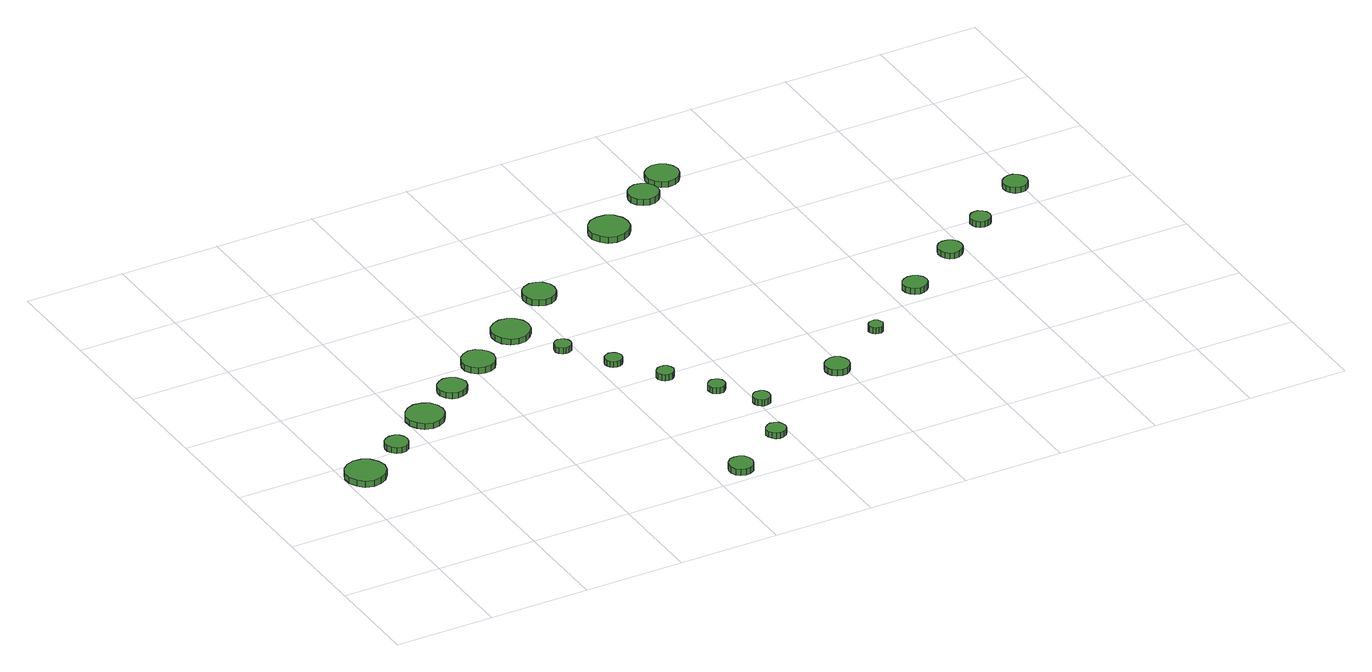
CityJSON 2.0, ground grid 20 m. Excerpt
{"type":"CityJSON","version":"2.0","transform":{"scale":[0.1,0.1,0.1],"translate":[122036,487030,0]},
"CityObjects":{
"tree1":{"type":"SolitaryVegetationObject","attributes":{"function":"something"},"geometry":[{"type":"MultiSurface","lod":"1","boundaries":[[[0,1,2,3,4,5,6,7,8,9,10,11,12,13,14]],[[15,16,17,18,19,20,21,22,23,24,25,26,27,28,29]],[[0,29,28,1]],[[1,28,27,2]],[[2,27,26,3]],[[3,26,25,4]],[[4,25,24,5]],[[5,24,23,6]],[[6,23,22,7]],[[7,22,21,8]],[[8,21,20,9]],[[9,20,19,10]],[[10,19,18,11]],[[11,18,17,12]],[[12,17,16,13]],[[13,16,15,14]],[[14,15,29,0]]]}]},
"tree2":{"type":"SolitaryVegetationObject","attributes":{"function":"something"},"geometry":[{"type":"MultiSurface","lod":"1","boundaries":[[[30,31,32,33,34,35,36,37,38,39,40,41,42,43,44]],[[45,46,47,48,49,50,51,52,53,54,55,56,57,58,59]],[[30,59,58,31]],[[31,58,57,32]],[[32,57,56,33]],[[33,56,55,34]],[[34,55,54,35]],[[35,54,53,36]],[[36,53,52,37]],[[37,52,51,38]],[[38,51,50,39]],[[39,50,49,40]],[[40,49,48,41]],[[41,48,47,42]],[[42,47,46,43]],[[43,46,45,44]],[[44,45,59,30]]]}]},
"tree3":{"type":"SolitaryVegetationObject","attributes":{"function":"something"},"geometry":[{"type":"MultiSurface","lod":"1","boundaries":[[[60,61,62,63,64,65,66,67,68,69,70,71,72,73,74]],[[75,76,77,78,79,80,81,82,83,84,85,86,87,88,89]],[[60,89,88,61]],[[61,88,87,62]],[[62,87,86,63]],[[63,86,85,64]],[[64,85,84,65]],[[65,84,83,66]],[[66,83,82,67]],[[67,82,81,68]],[[68,81,80,69]],[[69,80,79,70]],[[70,79,78,71]],[[71,78,77,72]],[[72,77,76,73]],[[73,76,75,74]],[[74,75,89,60]]]}]},
"tree4":{"type":"SolitaryVegetationObject","attributes":{"function":"something"},"geometry":[{"type":"MultiSurface","lod":"1","boundaries":[[[90,91,92,93,94,95,96,97,98,99,100,101,102,103,104]],[[105,106,107,108,109,110,111,112,113,114,115,116,117,118,119]],[[90,119,118,91]],[[91,118,117,92]],[[92,117,116,93]],[[93,116,115,94]],[[94,115,114,95]],[[95,114,113,96]],[[96,113,112,97]],[[97,112,111,98]],[[98,111,110,99]],[[99,110,109,100]],[[100,109,108,101]],[[101,108,107,102]],[[102,107,106,103]],[[103,106,105,104]],[[104,105,119,90]]]}]},
"tree5":{"type":"SolitaryVegetationObject","attributes":{"function":"something"},"geometry":[{"type":"MultiSurface","lod":"1","boundaries":[[[120,121,122,123,124,125,126,127,128,129,130,131,132,133,134]],[[135,136,137,138,139,140,141,142,143,144,145,146,147,148,149]],[[120,149,148,121]],[[121,148,147,122]],[[122,147,146,123]],[[123,146,145,124]],[[124,145,144,125]],[[125,144,143,126]],[[126,143,142,127]],[[127,142,141,128]],[[128,141,140,129]],[[129,140,139,130]],[[130,139,138,131]],[[131,138,137,132]],[[132,137,136,133]],[[133,136,135,134]],[[134,135,149,120]]]}]},
"tree6":{"type":"SolitaryVegetationObject","attributes":{"function":"something"},"geometry":[{"type":"MultiSurface","lod":"1","boundaries":[[[150,151,152,153,154,155,156,157,158,159,160,161,162,163,164]],[[165,166,167,168,169,170,171,172,173,174,175,176,177,178,179]],[[150,179,178,151]],[[151,178,177,152]],[[152,177,176,153]],[[153,176,175,154]],[[154,175,174,155]],[[155,174,173,156]],[[156,173,172,157]],[[157,172,171,158]],[[158,171,170,159]],[[159,170,169,160]],[[160,169,168,161]],[[161,168,167,162]],[[162,167,166,163]],[[163,166,165,164]],[[164,165,179,150]]]}]},
"tree7":{"type":"SolitaryVegetationObject","attributes":{"function":"something"},"geometry":[{"type":"MultiSurface","lod":"1","boundaries":[[[180,181,182,183,184,185,186,187,188,189,190,191,192,193,194]],[[195,196,197,198,199,200,201,202,203,204,205,206,207,208,209]],[[180,209,208,181]],[[181,208,207,182]],[[182,207,206,183]],[[183,206,205,184]],[[184,205,204,185]],[[185,204,203,186]],[[186,203,202,187]],[[187,202,201,188]],[[188,201,200,189]],[[189,200,199,190]],[[190,199,198,191]],[[191,198,197,192]],[[192,197,196,193]],[[193,196,195,194]],[[194,195,209,180]]]}]},
"tree8":{"type":"SolitaryVegetationObject","attributes":{"function":"something"},"geometry":[{"type":"MultiSurface","lod":"1","boundaries":[[[210,211,212,213,214,215,216,217,218,219,220,221,222,223,224]],[[225,226,227,228,229,230,231,232,233,234,235,236,237,238,239]],[[210,239,238,211]],[[211,238,237,212]],[[212,237,236,213]],[[213,236,235,214]],[[214,235,234,215]],[[215,234,233,216]],[[216,233,232,217]],[[217,232,231,218]],[[218,231,230,219]],[[219,230,229,220]],[[220,229,228,221]],[[221,228,227,222]],[[222,227,226,223]],[[223,226,225,224]],[[224,225,239,210]]]}]},
"tree9":{"type":"SolitaryVegetationObject","attributes":{"function":"something"},"geometry":[{"type":"MultiSurface","lod":"1","boundaries":[[[240,241,242,243,244,245,246,247,248,249,250,251,252,253,254]],[[255,256,257,258,259,260,261,262,263,264,265,266,267,268,269]],[[240,269,268,241]],[[241,268,267,242]],[[242,267,266,243]],[[243,266,265,244]],[[244,265,264,245]],[[245,264,263,246]],[[246,263,262,247]],[[247,262,261,248]],[[248,261,260,249]],[[249,260,259,250]],[[250,259,258,251]],[[251,258,257,252]],[[252,257,256,253]],[[253,256,255,254]],[[254,255,269,240]]]}]},
"tree10":{"type":"SolitaryVegetationObject","attributes":{"function":"something"},"geometry":[{"type":"MultiSurface","lod":"1","boundaries":[[[270,271,272,273,274,275,276,277,278,279,280,281,282,283,284]],[[285,286,287,288,289,290,291,292,293,294,295,296,297,298,299]],[[270,299,298,271]],[[271,298,297,272]],[[272,297,296,273]],[[273,296,295,274]],[[274,295,294,275]],[[275,294,293,276]],[[276,293,292,277]],[[277,292,291,278]],[[278,291,290,279]],[[279,290,289,280]],[[280,289,288,281]],[[281,288,287,282]],[[282,287,286,283]],[[283,286,285,284]],[[284,285,299,270]]]}]},
"tree11":{"type":"SolitaryVegetationObject","attributes":{"function":"something"},"geometry":[{"type":"MultiSurface","lod":"1","boundaries":[[[300,301,302,303,304,305,306,307,308,309,310,311,312,313,314]],[[315,316,317,318,319,320,321,322,323,324,325,326,327,328,329]],[[300,329,328,301]],[[301,328,327,302]],[[302,327,326,303]],[[303,326,325,304]],[[304,325,324,305]],[[305,324,323,306]],[[306,323,322,307]],[[307,322,321,308]],[[308,321,320,309]],[[309,320,319,310]],[[310,319,318,311]],[[311,318,317,312]],[[312,317,316,313]],[[313,316,315,314]],[[314,315,329,300]]]}]},
"tree12":{"type":"SolitaryVegetationObject","attributes":{"function":"something"},"geometry":[{"type":"MultiSurface","lod":"1","boundaries":[[[330,331,332,333,334,335,336,337,338,339,340,341,342,343,344]],[[345,346,347,348,349,350,351,352,353,354,355,356,357,358,359]],[[330,359,358,331]],[[331,358,357,332]],[[332,357,356,333]],[[333,356,355,334]],[[334,355,354,335]],[[335,354,353,336]],[[336,353,352,337]],[[337,352,351,338]],[[338,351,350,339]],[[339,350,349,340]],[[340,349,348,341]],[[341,348,347,342]],[[342,347,346,343]],[[343,346,345,344]],[[344,345,359,330]]]}]},
"tree13":{"type":"SolitaryVegetationObject","attributes":{"function":"something"},"geometry":[{"type":"MultiSurface","lod":"1","boundaries":[[[360,361,362,363,364,365,366,367,368,369,370,371,372,373,374]],[[375,376,377,378,379,380,381,382,383,384,385,386,387,388,389]],[[360,389,388,361]],[[361,388,387,362]],[[362,387,386,363]],[[363,386,385,364]],[[364,385,384,365]],[[365,384,383,366]],[[366,383,382,367]],[[367,382,381,368]],[[368,381,380,369]],[[369,380,379,370]],[[370,379,378,371]],[[371,378,377,372]],[[372,377,376,373]],[[373,376,375,374]],[[374,375,389,360]]]}]},
"tree14":{"type":"SolitaryVegetationObject","attributes":{"function":"something"},"geometry":[{"type":"MultiSurface","lod":"1","boundaries":[[[390,391,392,393,394,395,396,397,398,399,400,401,402,403,404]],[[405,406,407,408,409,410,411,412,413,414,415,416,417,418,419]],[[390,419,418,391]],[[391,418,417,392]],[[392,417,416,393]],[[393,416,415,394]],[[394,415,414,395]],[[395,414,413,396]],[[396,413,412,397]],[[397,412,411,398]],[[398,411,410,399]],[[399,410,409,400]],[[400,409,408,401]],[[401,408,407,402]],[[402,407,406,403]],[[403,406,405,404]],[[404,405,419,390]]]}]},
"tree15":{"type":"SolitaryVegetationObject","attributes":{"function":"something"},"geometry":[{"type":"MultiSurface","lod":"1","boundaries":[[[420,421,422,423,424,425,426,427,428,429,430,431,432,433,434]],[[435,436,437,438,439,440,441,442,443,444,445,446,447,448,449]],[[420,449,448,421]],[[421,448,447,422]],[[422,447,446,423]],[[423,446,445,424]],[[424,445,444,425]],[[425,444,443,426]],[[426,443,442,427]],[[427,442,441,428]],[[428,441,440,429]],[[429,440,439,430]],[[430,439,438,431]],[[431,438,437,432]],[[432,437,436,433]],[[433,436,435,434]],[[434,435,449,420]]]}]},
"tree16":{"type":"SolitaryVegetationObject","attributes":{"function":"something"},"geometry":[{"type":"MultiSurface","lod":"1","boundaries":[[[450,451,452,453,454,455,456,457,458,459,460,461,462,463,464]],[[465,466,467,468,469,470,471,472,473,474,475,476,477,478,479]],[[450,479,478,451]],[[451,478,477,452]],[[452,477,476,453]],[[453,476,475,454]],[[454,475,474,455]],[[455,474,473,456]],[[456,473,472,457]],[[457,472,471,458]],[[458,471,470,459]],[[459,470,469,460]],[[460,469,468,461]],[[461,468,467,462]],[[462,467,466,463]],[[463,466,465,464]],[[464,465,479,450]]]}]},
"tree17":{"type":"SolitaryVegetationObject","attributes":{"function":"something"},"geometry":[{"type":"MultiSurface","lod":"1","boundaries":[[[480,481,482,483,484,485,486,487,488,489,490,491,492,493,494]],[[495,496,497,498,499,500,501,502,503,504,505,506,507,508,509]],[[480,509,508,481]],[[481,508,507,482]],[[482,507,506,483]],[[483,506,505,484]],[[484,505,504,485]],[[485,504,503,486]],[[486,503,502,487]],[[487,502,501,488]],[[488,501,500,489]],[[489,500,499,490]],[[490,499,498,491]],[[491,498,497,492]],[[492,497,496,493]],[[493,496,495,494]],[[494,495,509,480]]]}]},
"tree18":{"type":"SolitaryVegetationObject","attributes":{"function":"something"},"geometry":[{"type":"MultiSurface","lod":"1","boundaries":[[[510,511,512,513,514,515,516,517,518,519,520,521,522,523,524]],[[525,526,527,528,529,530,531,532,533,534,535,536,537,538,539]],[[510,539,538,511]],[[511,538,537,512]],[[512,537,536,513]],[[513,536,535,514]],[[514,535,534,515]],[[515,534,533,516]],[[516,533,532,517]],[[517,532,531,518]],[[518,531,530,519]],[[519,530,529,520]],[[520,529,528,521]],[[521,528,527,522]],[[522,527,526,523]],[[523,526,525,524]],[[524,525,539,510]]]}]},
"tree19":{"type":"SolitaryVegetationObject","attributes":{"function":"something"},"geometry":[{"type":"MultiSurface","lod":"1","boundaries":[[[540,541,542,543,544,545,546,547,548,549,550,551,552,553,554]],[[555,556,557,558,559,560,561,562,563,564,565,566,567,568,569]],[[540,569,568,541]],[[541,568,567,542]],[[542,567,566,543]],[[543,566,565,544]],[[544,565,564,545]],[[545,564,563,546]],[[546,563,562,547]],[[547,562,561,548]],[[548,561,560,549]],[[549,560,559,550]],[[550,559,558,551]],[[551,558,557,552]],[[552,557,556,553]],[[553,556,555,554]],[[554,555,569,540]]]}]},
"tree20":{"type":"SolitaryVegetationObject","attributes":{"function":"something"},"geometry":[{"type":"MultiSurface","lod":"1","boundaries":[[[570,571,572,573,574,575,576,577,578,579,580,581,582,583,584]],[[585,586,587,588,589,590,591,592,593,594,595,596,597,598,599]],[[570,599,598,571]],[[571,598,597,572]],[[572,597,596,573]],[[573,596,595,574]],[[574,595,594,575]],[[575,594,593,576]],[[576,593,592,577]],[[577,592,591,578]],[[578,591,590,579]],[[579,590,589,580]],[[580,589,588,581]],[[581,588,587,582]],[[582,587,586,583]],[[583,586,585,584]],[[584,585,599,570]]]}]},
"tree21":{"type":"SolitaryVegetationObject","attributes":{"function":"something"},"geometry":[{"type":"MultiSurface","lod":"1","boundaries":[[[600,601,602,603,604,605,606,607,608,609,610,611,612,613,614]],[[615,616,617,618,619,620,621,622,623,624,625,626,627,628,629]],[[600,629,628,601]],[[601,628,627,602]],[[602,627,626,603]],[[603,626,625,604]],[[604,625,624,605]],[[605,624,623,606]],[[606,623,622,607]],[[607,622,621,608]],[[608,621,620,609]],[[609,620,619,610]],[[610,619,618,611]],[[611,618,617,612]],[[612,617,616,613]],[[613,616,615,614]],[[614,615,629,600]]]}]},
"tree22":{"type":"SolitaryVegetationObject","attributes":{"function":"something"},"geometry":[{"type":"MultiSurface","lod":"1","boundaries":[[[630,631,632,633,634,635,636,637,638,639,640,641,642,643,644]],[[645,646,647,648,649,650,651,652,653,654,655,656,657,658,659]],[[630,659,658,631]],[[631,658,657,632]],[[632,657,656,633]],[[633,656,655,634]],[[634,655,654,635]],[[635,654,653,636]],[[636,653,652,637]],[[637,652,651,638]],[[638,651,650,639]],[[639,650,649,640]],[[640,649,648,641]],[[641,648,647,642]],[[642,647,646,643]],[[643,646,645,644]],[[644,645,659,630]]]}]},
"tree23":{"type":"SolitaryVegetationObject","attributes":{"function":"something"},"geometry":[{"type":"MultiSurface","lod":"1","boundaries":[[[660,661,662,663,664,665,666,667,668,669,670,671,672,673,674]],[[675,676,677,678,679,680,681,682,683,684,685,686,687,688,689]],[[660,689,688,661]],[[661,688,687,662]],[[662,687,686,663]],[[663,686,685,664]],[[664,685,684,665]],[[665,684,683,666]],[[666,683,682,667]],[[667,682,681,668]],[[668,681,680,669]],[[669,680,679,670]],[[670,679,678,671]],[[671,678,677,672]],[[672,677,676,673]],[[673,676,675,674]],[[674,675,689,660]]]}]}
},
"vertices":[
[82,353,15],[78,370,15],[68,383,15],[54,391,15],[38,393,15],[22,388,15],[10,377,15],[3,362,15],[3,345,15],[10,330,15],[22,319,15],[38,314,15],[54,316,15],[68,324,15],[78,337,15],[78,337,2],[68,324,2],[54,316,2],[38,314,2],[22,319,2],[10,330,2],[3,345,2],[3,362,2],[10,377,2],[22,388,2],[38,393,2],[54,391,2],[68,383,2],[78,370,2],[82,353,2],
[165,416,14],[163,426,14],[158,433,14],[150,438,14],[140,439,14],[131,436,14],[124,430,14],[120,421,14],[120,411,14],[124,403,14],[131,396,14],[140,393,14],[150,394,14],[158,399,14],[163,407,14],[163,407,2],[158,399,2],[150,394,2],[140,393,2],[131,396,2],[124,403,2],[120,411,2],[120,421,2],[124,430,2],[131,436,2],[140,439,2],[150,438,2],[158,433,2],[163,426,2],[165,416,2],
[274,478,14],[271,493,14],[262,506,14],[248,513,14],[233,515,14],[218,510,14],[207,500,14],[200,486,14],[200,470,14],[207,456,14],[218,445,14],[233,441,14],[248,442,14],[262,450,14],[271,463,14],[271,463,2],[262,450,2],[248,442,2],[233,441,2],[218,445,2],[207,456,2],[200,470,2],[200,486,2],[207,500,2],[218,510,2],[233,515,2],[248,513,2],[262,506,2],[271,493,2],[274,478,2],
[358,541,14],[355,552,14],[348,562,14],[338,568,14],[326,569,14],[315,565,14],[306,557,14],[301,547,14],[301,535,14],[306,524,14],[315,516,14],[326,512,14],[338,514,14],[348,520,14],[355,529,14],[355,529,2],[348,520,2],[338,514,2],[326,512,2],[315,516,2],[306,524,2],[301,535,2],[301,547,2],[306,557,2],[315,565,2],[326,569,2],[338,568,2],[348,562,2],[355,552,2],[358,541,2],
[448,597,16],[445,610,16],[437,621,16],[426,628,16],[412,630,16],[399,625,16],[389,616,16],[383,604,16],[383,590,16],[389,578,16],[399,568,16],[412,564,16],[426,566,16],[437,572,16],[445,584,16],[445,584,3],[437,572,3],[426,566,3],[412,564,3],[399,568,3],[389,578,3],[383,590,3],[383,604,3],[389,616,3],[399,625,3],[412,630,3],[426,628,3],[437,621,3],[445,610,3],[448,597,3],
[679,32,20],[677,42,20],[672,50,20],[663,55,20],[653,56,20],[643,53,20],[636,46,20],[632,37,20],[632,27,20],[636,18,20],[643,11,20],[653,8,20],[663,9,20],[672,14,20],[677,22,20],[677,22,7],[672,14,7],[663,9,7],[653,8,7],[643,11,7],[636,18,7],[632,27,7],[632,37,7],[636,46,7],[643,53,7],[653,56,7],[663,55,7],[672,50,7],[677,42,7],[679,32,7],
[557,661,16],[554,676,16],[544,689,16],[531,696,16],[515,698,16],[501,693,16],[489,683,16],[483,668,16],[483,653,16],[489,639,16],[501,628,16],[515,623,16],[531,625,16],[544,633,16],[554,645,16],[554,645,4],[544,633,4],[531,625,4],[515,623,4],[501,628,4],[489,639,4],[483,653,4],[483,668,4],[489,683,4],[501,693,4],[515,698,4],[531,696,4],[544,689,4],[554,676,4],[557,661,4],
[595,568,16],[593,575,16],[589,581,16],[583,584,16],[576,585,16],[570,583,16],[564,578,16],[561,571,16],[561,564,16],[564,558,16],[570,553,16],[576,551,16],[583,552,16],[589,555,16],[593,561,16],[593,561,4],[589,555,4],[583,552,4],[576,551,4],[570,553,4],[564,558,4],[561,564,4],[561,571,4],[564,578,4],[570,583,4],[576,585,4],[583,584,4],[589,581,4],[593,575,4],[595,568,4],
[653,480,16],[651,487,16],[647,492,16],[641,496,16],[634,497,16],[627,494,16],[622,490,16],[619,483,16],[619,476,16],[622,470,16],[627,465,16],[634,463,16],[641,464,16],[647,467,16],[651,473,16],[651,473,4],[647,467,4],[641,464,4],[634,463,4],[627,465,4],[622,470,4],[619,476,4],[619,483,4],[622,490,4],[627,494,4],[634,497,4],[641,496,4],[647,492,4],[651,487,4],[653,480,4],
[792,109,20],[790,117,20],[786,124,20],[778,128,20],[770,129,20],[763,126,20],[757,121,20],[753,113,20],[753,105,20],[757,98,20],[763,92,20],[770,90,20],[778,91,20],[786,95,20],[790,101,20],[790,101,8],[786,95,8],[778,91,8],[770,90,8],[763,92,8],[757,98,8],[753,105,8],[753,113,8],[757,121,8],[763,126,8],[770,129,8],[778,128,8],[786,124,8],[790,117,8],[792,109,8],
[713,391,17],[711,398,17],[707,404,17],[701,407,17],[694,408,17],[688,406,17],[682,401,17],[679,395,17],[679,388,17],[682,381,17],[688,377,17],[694,375,17],[701,375,17],[707,379,17],[711,384,17],[711,384,4],[707,379,4],[701,375,4],[694,375,4],[688,377,4],[682,381,4],[679,388,4],[679,395,4],[682,401,4],[688,406,4],[694,408,4],[701,407,4],[707,404,4],[711,398,4],[713,391,4],
[772,304,17],[771,311,17],[767,317,17],[761,320,17],[754,321,17],[747,319,17],[742,314,17],[739,308,17],[739,301,17],[742,294,17],[747,290,17],[754,287,17],[761,288,17],[767,292,17],[771,297,17],[771,297,5],[767,292,5],[761,288,5],[754,287,5],[747,290,5],[742,294,5],[739,301,5],[739,308,5],[742,314,5],[747,319,5],[754,321,5],[761,320,5],[767,317,5],[771,311,5],[772,304,5],
[658,745,21],[656,758,21],[648,769,21],[636,775,21],[623,777,21],[610,772,21],[600,764,21],[595,751,21],[595,738,21],[600,726,21],[610,717,21],[623,713,21],[636,714,21],[648,721,21],[656,731,21],[656,731,8],[648,721,8],[636,714,8],[623,713,8],[610,717,8],[600,726,8],[595,738,8],[595,751,8],[600,764,8],[610,772,8],[623,777,8],[636,775,8],[648,769,8],[656,758,8],[658,745,8],
[824,227,17],[823,234,17],[819,240,17],[813,243,17],[805,244,17],[799,242,17],[794,237,17],[791,231,17],[791,224,17],[794,217,17],[799,212,17],[805,210,17],[813,211,17],[819,214,17],[823,220,17],[823,220,4],[819,214,4],[813,211,4],[805,210,4],[799,212,4],[794,217,4],[791,224,4],[791,231,4],[794,237,4],[799,242,4],[805,244,4],[813,243,4],[819,240,4],[823,234,4],[824,227,4],
[1006,254,20],[1004,263,20],[999,272,20],[990,277,20],[980,278,20],[970,274,20],[963,268,20],[959,259,20],[959,249,20],[963,240,20],[970,233,20],[980,230,20],[990,231,20],[999,236,20],[1004,244,20],[1004,244,7],[999,236,7],[990,231,7],[980,230,7],[970,233,7],[963,240,7],[959,249,7],[959,259,7],[963,268,7],[970,274,7],[980,278,7],[990,277,7],[999,272,7],[1004,263,7],[1006,254,7],
[895,891,16],[892,907,16],[882,921,16],[868,929,16],[851,930,16],[835,925,16],[823,914,16],[816,899,16],[816,883,16],[823,868,16],[835,857,16],[851,852,16],[868,853,16],[882,862,16],[892,875,16],[892,875,3],[882,862,3],[868,853,3],[851,852,3],[835,857,3],[823,868,3],[816,883,3],[816,899,3],[823,914,3],[835,925,3],[851,930,3],[868,929,3],[882,921,3],[892,907,3],[895,891,3],
[1128,343,19],[1126,349,19],[1123,354,19],[1118,357,19],[1112,357,19],[1106,355,19],[1102,351,19],[1099,346,19],[1099,340,19],[1102,335,19],[1106,331,19],[1112,329,19],[1118,329,19],[1123,332,19],[1126,337,19],[1126,337,6],[1123,332,6],[1118,329,6],[1112,329,6],[1106,331,6],[1102,335,6],[1099,340,6],[1099,346,6],[1102,351,6],[1106,355,6],[1112,357,6],[1118,357,6],[1123,354,6],[1126,349,6],[1128,343,6],
[1002,969,15],[999,981,15],[992,991,15],[981,997,15],[969,999,15],[957,995,15],[948,987,15],[943,975,15],[943,963,15],[948,952,15],[957,944,15],[969,940,15],[981,941,15],[992,947,15],[999,957,15],[999,957,2],[992,947,2],[981,941,2],[969,940,2],[957,944,2],[948,952,2],[943,963,2],[943,975,2],[948,987,2],[957,995,2],[969,999,2],[981,997,2],[992,991,2],[999,981,2],[1002,969,2],
[1067,1010,15],[1064,1023,15],[1056,1034,15],[1044,1041,15],[1030,1043,15],[1017,1038,15],[1007,1029,15],[1002,1017,15],[1002,1003,15],[1007,991,15],[1017,982,15],[1030,977,15],[1044,979,15],[1056,986,15],[1064,997,15],[1064,997,3],[1056,986,3],[1044,979,3],[1030,977,3],[1017,982,3],[1007,991,3],[1002,1003,3],[1002,1017,3],[1007,1029,3],[1017,1038,3],[1030,1043,3],[1044,1041,3],[1056,1034,3],[1064,1023,3],[1067,1010,3],
[1272,436,21],[1270,445,21],[1264,453,21],[1255,458,21],[1245,459,21],[1236,456,21],[1229,450,21],[1224,441,21],[1224,431,21],[1229,421,21],[1236,415,21],[1245,412,21],[1255,413,21],[1264,418,21],[1270,426,21],[1270,426,8],[1264,418,8],[1255,413,8],[1245,412,8],[1236,415,8],[1229,421,8],[1224,431,8],[1224,441,8],[1229,450,8],[1236,456,8],[1245,459,8],[1255,458,8],[1264,453,8],[1270,445,8],[1272,436,8],
[1391,517,19],[1389,527,19],[1383,535,19],[1374,540,19],[1364,541,19],[1355,538,19],[1348,531,19],[1344,522,19],[1344,512,19],[1348,503,19],[1355,496,19],[1364,493,19],[1374,494,19],[1383,499,19],[1389,507,19],[1389,507,7],[1383,499,7],[1374,494,7],[1364,493,7],[1355,496,7],[1348,503,7],[1344,512,7],[1344,522,7],[1348,531,7],[1355,538,7],[1364,541,7],[1374,540,7],[1383,535,7],[1389,527,7],[1391,517,7],
[1489,585,18],[1487,594,18],[1482,600,18],[1475,605,18],[1467,605,18],[1459,603,18],[1453,597,18],[1449,590,18],[1449,581,18],[1453,574,18],[1459,568,18],[1467,565,18],[1475,566,18],[1482,570,18],[1487,577,18],[1487,577,6],[1482,570,6],[1475,566,6],[1467,565,6],[1459,568,6],[1453,574,6],[1449,581,6],[1449,590,6],[1453,597,6],[1459,603,6],[1467,605,6],[1475,605,6],[1482,600,6],[1487,594,6],[1489,585,6],
[1611,665,17],[1609,674,17],[1603,683,17],[1595,688,17],[1585,689,17],[1575,685,17],[1568,679,17],[1564,670,17],[1564,660,17],[1568,651,17],[1575,644,17],[1585,641,17],[1595,642,17],[1603,647,17],[1609,655,17],[1609,655,5],[1603,647,5],[1595,642,5],[1585,641,5],[1575,644,5],[1568,651,5],[1564,660,5],[1564,670,5],[1568,679,5],[1575,685,5],[1585,689,5],[1595,688,5],[1603,683,5],[1609,674,5],[1611,665,5]
]}
